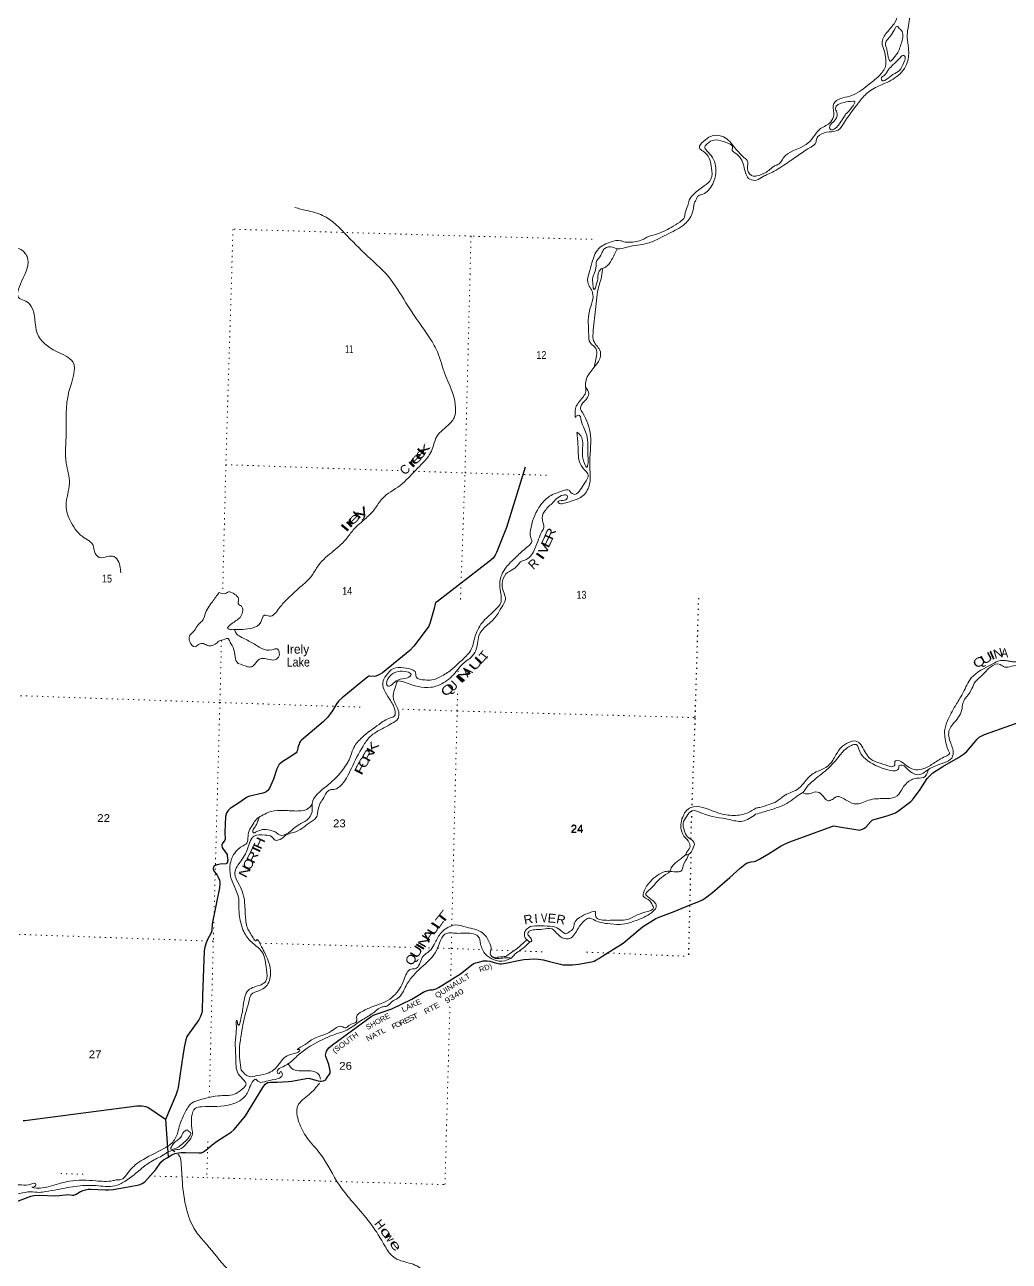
# Model space of a CAD drawing. Header units: feet. Extents: x -745759 to -493183, y 5472 to 195788.
# Drawn here: x -668343 to -646302, y 19666 to 47351 of the extents above; entities that cross this region are included whole.
import ezdxf
from ezdxf.enums import TextEntityAlignment as Align

# ---------------------------------------------------------------- set-up
doc = ezdxf.new("R2010")
doc.units = ezdxf.units.FT
doc.header["$LTSCALE"] = 80
doc.linetypes.add('DOTTED', pattern=[1.5, 0.3, -1.2])
for name, color, linetype, lineweight in [('29', 7, 'Continuous', 25), ('39', 7, 'Continuous', 13), ('6', 7, 'DOTTED', 25), ('7', 7, 'DOTTED', 13)]:
    doc.layers.add(name, color=color, linetype=linetype, lineweight=lineweight)
doc.layers.add('30', color=7, linetype='Continuous')
doc.layers.add('41', color=7, linetype='Continuous')

msp = doc.modelspace()

# ---------------------------------------------------------------- linework, layer by layer
at = {"layer": '29'}
msp.add_line((-665187.83, 22839.53), (-665128.2, 21999.89), dxfattribs=at)
for points in [[(-657138.49, 37444.49), (-657554.34, 36092.25), (-657779.24, 35537.82), (-657809.7, 35474.65), (-657858.28, 35411.27), (-657942.44, 35332.32), (-659103.34, 34441.08), (-659136.81, 34414.67), (-659152.62, 34383.03), (-659180.4, 34281.06), (-659266.14, 33965), (-659296.87, 33888.68), (-659466.2, 33652.34), (-659628.85, 33433.89), (-659720.54, 33337.29), (-660333.58, 32842.55), (-660387.67, 32811.01), (-660434.11, 32785.3), (-660480.55, 32765.53), (-660516.73, 32759.82), (-660623.81, 32765.53), (-660642.59, 32763.55), (-660663.51, 32752.17), (-660746.8, 32683.05)], [(-660746.8, 32683.05), (-660822.02, 32620.62), (-661237.6, 32284.32), (-661307.54, 32213.84), (-661360.25, 32143.69), (-661441.91, 32006.21), (-661497.15, 31929.34), (-661568.38, 31842.09), (-661665.42, 31739.98), (-662143.33, 31333.39), (-662166.15, 31308.19), (-662187.89, 31274.58), (-662199.75, 31242.94), (-662217.84, 31191.33), (-662243.02, 31087.88), (-662251.12, 31070.91), (-662266.93, 31051.14), (-662344.17, 30994.7), (-662586.08, 30839.56), (-662631.53, 30803.96), (-662651.29, 30782.21), (-662663.14, 30766.39), (-662678.95, 30738.71), (-662700.62, 30688.7), (-662775.71, 30460.49), (-662865.69, 30258.21), (-662878.81, 30235.12), (-662903.23, 30208.78), (-662938.8, 30179.11), (-662966.47, 30161.32), (-663011.99, 30144.9), (-663333.48, 30068.3), (-663374.53, 30050.58), (-663536.06, 29940.07), (-663720.34, 29819.23), (-663745.02, 29800), (-663785.55, 29757.93), (-663815.19, 29716.4), (-663834.95, 29674.88), (-663846.62, 29624.69), (-663861.41, 29264.44), (-663858.66, 29117.26), (-663866.56, 29092.26), (-663923.87, 29010.48), (-663931.85, 28990), (-663933.75, 28970.93), (-663923.87, 28933.36), (-663902.7, 28890.95), (-663825.34, 28792.46), (-663813.21, 28771.22), (-663807.28, 28739.58), (-663799.57, 28647.42), (-663800.37, 28622.91), (-663806.29, 28603.13), (-663818.15, 28579.41), (-663836.12, 28566.35), (-663970.98, 28554.33), (-664033.54, 28543.81), (-664078.99, 28529.97), (-664102.61, 28516.17), (-664112.59, 28500.31), (-664122.47, 28466.7), (-664124.44, 28442.97), (-664116.54, 28417.26), (-664038.4, 28313.87), (-664009.83, 28265), (-663985.59, 28200.09), (-663978.21, 28154.27), (-663976.24, 28114.72), (-663982.84, 28023.67), (-664149.38, 27221.08), (-664157.05, 27062.76), (-664171.41, 27021.35), (-664256.67, 26855.57), (-664281.54, 26791.86), (-664308.22, 26700.9), (-664322.14, 26613.05), (-664362.23, 25608.32), (-664373.44, 25277.18), (-664381.69, 25226.16), (-664405.05, 25146.68), (-664444.53, 25071.73), (-664712.7, 24696.98), (-664739.01, 24624.64), (-664769.07, 24490.26), (-664798.41, 24314.79), (-664905.41, 23556.52), (-664922.79, 23497.54), (-664958.36, 23382.85), (-665187.83, 22839.53)], [(-652012.55, 28617.51), (-651980.96, 28625.45), (-651950.6, 28638.95), (-651896.62, 28669.33), (-651873.5, 28684.92), (-651688.97, 28790.03), (-651407.55, 28966.69), (-651366.39, 28989.47), (-651330.96, 29005.78), (-651211.53, 29053.3), (-650277.25, 29400.75), (-650249.13, 29408.62), (-650227.74, 29411.63), (-650194.03, 29410.87), (-650059.36, 29388.24), (-649692.98, 29322.39), (-649664.36, 29319.73), (-649639.62, 29321.98), (-649609.26, 29329.86), (-649587.89, 29338.86), (-649545.16, 29359.11), (-649511.87, 29383.26), (-649404.02, 29511.59), (-649384.4, 29530.45), (-649371.41, 29541.97), (-649354.54, 29548.72), (-649225.67, 29583.96), (-649032.55, 29642.43), (-648910.33, 29682.63), (-648851.86, 29708.51), (-648806.04, 29738.17), (-648508.3, 29961.12), (-648468.94, 29996.01), (-648442.61, 30025.15), (-648299.29, 30228.29), (-648136.58, 30471.14), (-648083.21, 30536.13), (-648051.72, 30565.38), (-648009.62, 30602.23), (-647785.61, 30746.42), (-647437.05, 30945.17), (-647324.13, 31016.61), (-647259.81, 31074.69), (-647096.62, 31269.15), (-647020.5, 31354.19), (-646973.27, 31401.45), (-646930.62, 31425.23), (-646854.06, 31459.96), (-645673.99, 31879.87)], [(-664144.7, 22269.7), (-664048.63, 22348.76), (-663862.61, 22466.11), (-663724.76, 22553.56), (-663652.54, 22617.09), (-663401.52, 22924.09), (-663013.76, 23557.65), (-662958.93, 23628.18), (-662934.19, 23648.43), (-662899.7, 23665.13), (-662837.48, 23673.19), (-662691.85, 23675.04), (-662437.5, 23689.61), (-662359.54, 23696.83), (-662042.42, 23757.59), (-661985.93, 23762.8), (-661941.21, 23753.09), (-661774.09, 23704.05), (-661731.48, 23696.26), (-661697.74, 23697.39), (-661655.01, 23705.26), (-661622.48, 23719.67), (-661604.4, 23733.39), (-661593.16, 23748.02), (-661516.69, 23856.05), (-661505.44, 23880.8), (-661502.35, 23895.52), (-661505.44, 23940.44), (-661533.46, 24067.82), (-661600.56, 24249.26), (-661607.78, 24279.15), (-661605.53, 24310.65), (-661584.86, 24369.76), (-661533.56, 24441.18), (-661453.61, 24513.01), (-660590.34, 25144.45), (-660533.82, 25178.22), (-660477.59, 25200.72), (-660386.23, 25231.08), (-660123.61, 25320), (-659675.87, 25534.43), (-659390.7, 25703.32), (-659328.29, 25729.59), (-659276.75, 25740.24), (-659213.58, 25745.35), (-659133.74, 25762.22), (-659078.63, 25792.61), (-659007.79, 25840.99), (-658590.87, 26100.77), (-658334.93, 26302.8), (-658332.92, 26302.74), (-658300.44, 26325.97), (-658253.21, 26346.23), (-658179.93, 26364.69), (-658080.02, 26388.99), (-658039.54, 26393.49), (-657991.72, 26391.32), (-657929.33, 26382.24), (-657783.14, 26337.22), (-657709.65, 26322.4), (-657672.93, 26321.47), (-657616.7, 26332.72), (-657253.69, 26407.56), (-657166.87, 26424.99), (-657043.17, 26431.75), (-656944.21, 26434), (-656841.89, 26431.53), (-656735.04, 26415.99), (-656597.65, 26377.85), (-656349.63, 26316), (-656296.46, 26305.71), (-656231.23, 26303.46), (-656082.79, 26303.46), (-655948.67, 26314.09), (-655650.84, 26367.68), (-655595.85, 26385.6), (-655559.87, 26403.61), (-655492.39, 26444.12), (-655400.18, 26504.88), (-655222.5, 26612.9), (-654948.99, 26790.24), (-654513.01, 27150.18), (-654335.21, 27268.93), (-654211.51, 27338.7), (-654102.86, 27387.92), (-653801.38, 27495.84), (-653444.22, 27646.44), (-653250.66, 27717.27), (-653166.79, 27756.16), (-653099.31, 27803.43), (-652946.22, 27923.89), (-652557.33, 28259.03), (-652323.42, 28465.74), (-652217.65, 28555.1), (-652186.17, 28575.35), (-652164.65, 28585.99), (-652083.33, 28609.77), (-652012.55, 28617.51)], [(-665187.83, 22839.53), (-665590.7, 23109.97), (-665628.97, 23125.17), (-665717.17, 23137.65), (-665833.44, 23135.26), (-668342.43, 22813.13), (-668376.98, 22813.37)], [(-668580.14, 20984.22), (-668209.24, 21122.32), (-668174.63, 21134.62), (-668134.15, 21141.37), (-668021.22, 21142.91), (-667652.78, 21131.89), (-667576.37, 21136.87), (-667440.47, 21155.78), (-667373.94, 21157.13), (-667271.59, 21142.66), (-667241.25, 21145.87), (-667189.52, 21168.38), (-667093.78, 21226.06), (-667035.45, 21252.77), (-666985.97, 21268.52), (-666925.24, 21279.77), (-666872.39, 21283.95), (-666534.39, 21265.78), (-666457.43, 21266.27), (-666362.97, 21275.27), (-666107.71, 21315.52), (-665779.32, 21379.92), (-665714.1, 21404.55), (-665655.62, 21445.19), (-665589.86, 21515.75), (-665410.37, 21722.08), (-665292.74, 21881.87), (-665237.29, 21935.79), (-665154.64, 21984.59), (-665048.36, 22046.07), (-664980.89, 22075.32), (-664903.5, 22094.02), (-664839.19, 22104.58), (-664742.07, 22101.28), (-664442.14, 22090.3), (-664386, 22094.46), (-664338.77, 22116.96), (-664252.01, 22181.39), (-664144.7, 22269.7)]]:
    msp.add_lwpolyline(points, dxfattribs=at)
at = {"layer": '39'}
msp.add_line((-665033.45, 22150.86), (-664984.78, 22113.29), dxfattribs=at)
for points in [[(-651564.19, 44069.05), (-651225.67, 44286.74), (-650743.94, 44613.03), (-650631.97, 44714.52), (-650613.08, 44804.71), (-650548.24, 44881.41), (-650336.43, 44951.65), (-650131.59, 44991.83), (-650005.99, 45143.34), (-649679.55, 45599.39), (-649472.93, 45829.12), (-649177.48, 45997.67), (-648820.85, 46188.58), (-648585.34, 46506.18), (-648557.46, 46824.03), (-648586.31, 47066.95), (-648535.39, 47478.9), (-648584.45, 48049.18), (-648697.01, 48389.44), (-648814.73, 48955.75), (-648810.2, 49367.09), (-648787.75, 49507.6), (-648840.07, 49642.31), (-648914.12, 49791.79), (-648883.18, 49946.17), (-648764.8, 50257.24), (-648795.41, 50508.28), (-648947.78, 50799.31), (-649127.74, 51044.78), (-649131.76, 51242.57), (-649007.81, 51603.9), (-648717.03, 51816.97), (-648520.83, 52101.48), (-648497.71, 52264.16), (-648393.18, 52386.05), (-648264.89, 52559.66), (-648264.51, 52769.42), (-648323.53, 52948.71), (-648169.96, 53157.86), (-648047.3, 53476.87), (-648086.01, 53792.7), (-648196.06, 53951.34), (-648252.6, 54080.13), (-648169.79, 54216.79), (-647881.05, 54363.36), (-647702.18, 54476.95), (-647513.29, 54654.78), (-647228.07, 54686.48), (-647042.27, 54894.66), (-647033.62, 55154.38)], [(-651202.09, 55272.85), (-651100.33, 55094.2), (-650872.44, 54702.05), (-650626, 54125.78), (-650360.13, 53591.29), (-650053.85, 53257.27), (-649509.13, 52875.69), (-649101.87, 52482.14), (-649025.98, 52195.44), (-649120.84, 51796.93), (-649226.3, 51447.14), (-649299.1, 51110.49), (-649198.38, 50976.33), (-649066.2, 50750.45), (-649019.2, 50573.55), (-649047.86, 50296.07), (-649037.71, 49969), (-648952.8, 49647.74), (-648872.1, 49518.22), (-648886.18, 49387.54), (-648914.71, 49114.09), (-648834.89, 48561.02), (-648752.56, 48352.79), (-648718.82, 48137.97), (-648755.29, 47868.79), (-648860.24, 47404.02), (-649040.55, 47177.52), (-649150.48, 46944.86), (-649101.23, 46775.95), (-649067.12, 46573.22), (-649073.7, 46424.16), (-649217.44, 46206.64), (-649469.89, 45994.43), (-649872.43, 45752.47), (-650226.23, 45587.71), (-650241.94, 45535.74), (-650233.62, 45412.45), (-650237.32, 45291.54), (-650326.41, 45146.99), (-650550.46, 45006.54), (-650688.75, 44835.24), (-650847.07, 44668.59), (-651366.57, 44359.58), (-651425.99, 44262.55), (-651483.8, 44217.91), (-651560.8, 44194.3)], [(-648752.46, 46842.04), (-648685.9, 47106.27), (-648714.67, 47220.09), (-648781.12, 47288.67), (-648814.37, 47321.95), (-648849.9, 47280.67), (-648947.67, 47116.21), (-649070.35, 46928.31), (-649044.03, 46800.44), (-648988.75, 46564.79), (-648969.41, 46537.99), (-648903.3, 46590.44), (-648772.75, 46772.06), (-648752.46, 46842.04)], [(-648901.27, 46459.28), (-648747.47, 46609.93), (-648663.17, 46663.85), (-648635.89, 46632.77), (-648659.86, 46508.44), (-648760.26, 46323.9), (-648910.13, 46235.65), (-649159.67, 46118.16), (-649166.87, 46146.61), (-649104.41, 46211.28), (-649003.53, 46345.39), (-648901.27, 46459.28)], [(-649965.33, 45351.88), (-649774.95, 45578.07), (-649759.13, 45634.07), (-649797.33, 45637.24), (-650001.74, 45611.16), (-650193.13, 45483.84), (-650161.6, 45394.13), (-650190.83, 45229.62), (-650323.33, 45050.08), (-650306.5, 45007.22), (-650188.76, 45033.91), (-650111.46, 45122.33), (-650020.66, 45256.74), (-649965.33, 45351.88)], [(-651560.8, 44194.3), (-651766.16, 44036.92), (-651953.85, 43965.93), (-652034.68, 43960.3), (-652157.82, 44087.09), (-652158.57, 44194.03), (-652153.95, 44278.62), (-652241.57, 44380.12), (-652473.8, 44631.25), (-652741.02, 44859.22), (-652987.3, 44850.53), (-653144, 44738.26), (-653239.05, 44597.89), (-653156.86, 44516.73), (-653095.77, 44470.5), (-652964.79, 44139.73), (-652980.41, 43894.08), (-653130.29, 43741.25), (-653363.76, 43558.68), (-653464.73, 43422.53), (-653500.75, 43300.56), (-653563.1, 43108.78), (-653573.15, 43044.52), (-653679.42, 42932.75), (-653872.76, 42809.48), (-654222.26, 42656.64), (-654415.82, 42591.88), (-654508.14, 42540.2), (-654810.42, 42480.75), (-654933.12, 42490.51), (-655000.93, 42514.75), (-655215.53, 42486.95), (-655494.41, 42336), (-655647.35, 42017.85), (-655708.69, 41793.75), (-655737.29, 41584.81), (-655631.42, 41355.66), (-655702.73, 40938.2), (-655717.14, 40404.03), (-655688.1, 40233.7), (-655582.29, 40133.66), (-655536.57, 39980.98), (-655565.58, 39824.5), (-655598.25, 39680.23)], [(-655598.25, 39680.23), (-655460.36, 39902.01), (-655456.45, 40028.99), (-655523.37, 40148.02), (-655606.21, 40273.59), (-655619.08, 40445.45), (-655566.52, 40974.43), (-655490.03, 41494.62), (-655411.9, 41871.53), (-655415.31, 41891.81), (-655435.76, 41882.34), (-655515.23, 41658.79), (-655558.96, 41482.59), (-655576.56, 41434.7), (-655586.94, 41424.93), (-655621.56, 41545), (-655632.07, 41662.33), (-655587.69, 41794.13), (-655552.89, 41942.36), (-655543.56, 42049), (-655486.75, 42125.96), (-655414.23, 42254.9), (-655359.12, 42342), (-655180.85, 42368.89), (-655077.02, 42335.49), (-654856.13, 42371.18), (-654397.75, 42458.19), (-654138.36, 42565.34), (-653923.18, 42677.86), (-653561.74, 42890.86), (-653465.66, 42998.91), (-653373.61, 43238.21), (-653354.27, 43342.53), (-653319.56, 43422.18), (-653260.06, 43521.25), (-653160.1, 43558.57), (-653034.37, 43647.57), (-652939.25, 43789.95), (-652871.25, 44034.01), (-652974.31, 44420.43), (-653097.13, 44557.29), (-653116.35, 44588.13), (-653067.04, 44683.48), (-652909.13, 44769.48), (-652708.42, 44739.21), (-652586.96, 44689.14), (-652494.75, 44605.65), (-652508.08, 44565.71), (-652400.75, 44449.49), (-652289.95, 44315.01), (-652236.61, 44147.97), (-652109.44, 43889.94), (-651962.81, 43871.38), (-651813.21, 43949.57), (-651706.65, 44004.86), (-651564.19, 44069.05)], [(-663660.87, 33809.33), (-663254.62, 33843.42), (-663059.09, 33972.67), (-662975.62, 34129.52), (-662865.38, 34108.03), (-662654.44, 34279.19), (-662481.1, 34473.67), (-662173.77, 34762.95), (-661926.48, 35001.59), (-661795.07, 35209.45), (-661478.7, 35530.73), (-661148.72, 35835.47), (-660987.15, 36040.39), (-660698.7, 36306.03), (-660508.99, 36508.09), (-660340.58, 36739.03), (-659936.18, 37037.48), (-659590.92, 37380.08), (-659277.77, 37727.69), (-659204.31, 37886.86), (-659137.49, 38092.63), (-658866.43, 38383.01), (-658719.28, 38578.28), (-658695.82, 38751.07), (-658952.69, 39577.89), (-659130.66, 40085.6), (-659334.1, 40420.58), (-659810.44, 41126.95), (-660207.53, 41721.98), (-660604.89, 42111.24), (-661119.6, 42619.04), (-661674.01, 43081.64), (-662039.57, 43193.56), (-662293.74, 43255.72)], [(-681513.38, 37974.27), (-680756.97, 38310.49), (-679937.79, 38654.91), (-679383.54, 39039.61), (-678915.27, 39382.53), (-678530.92, 39619.05), (-678270.52, 39825.02), (-677675.71, 40545.4), (-677425.87, 40866.68), (-676864.75, 41343.97), (-676363.74, 41702.04), (-675597.6, 42092.44), (-675119.1, 42243.4), (-674622.8, 42317.16), (-674309.31, 42479.16), (-673882.53, 42587.3), (-673206.08, 42683.86), (-672964.15, 42813.72), (-672653.66, 42812.41), (-672133.31, 42750.28), (-671915.53, 42816.32), (-671657.45, 42881.14), (-671238.42, 42868.47), (-670890.49, 42904.35), (-670702.18, 42995.49), (-670470.91, 43040.95), (-670299.27, 42983.31), (-670053.74, 42836.69), (-669816.11, 42892.05), (-669562.78, 42868.25), (-669342.94, 42738.54), (-669063.75, 42637.3), (-668794.83, 42661.45), (-668697.29, 42620.17), (-668641.22, 42410.68), (-668462.08, 42334.66), (-668292.02, 42160.06), (-668414.07, 41600.9), (-668460.09, 41218.99), (-668320.62, 41164.34), (-668195.22, 41045.55), (-668062.54, 40442.38), (-667631.42, 40035.96), (-667265.61, 39800.97), (-667352.6, 39135.85), (-667413.71, 38197.59), (-667413.96, 37533.88), (-667341.09, 37083.82), (-667416.77, 36589.83), (-667303.58, 36205.13), (-667013.58, 35865.51), (-666867.35, 35768.29), (-666811.28, 35689.93), (-666781.19, 35553.86), (-666674.29, 35423.53), (-666494.19, 35444.31), (-666345.05, 35441.82), (-666237.97, 35317.54), (-666200.62, 35155.02), (-666190.95, 35076.05)], [(-655083.03, 42335.03), (-655203.69, 42085.13), (-655333.55, 41927.66), (-655418.23, 41894.24)], [(-655598.25, 39680.23), (-655692.8, 39556), (-655752.06, 39464.99), (-655786.93, 39314.74), (-655787.08, 39244.14)], [(-655787.08, 39234.37), (-655713.1, 39092.61), (-655811.16, 38920.07), (-655902.62, 38765.48), (-655857.31, 38665.25), (-655677.39, 38155.47), (-655693.75, 37492.24), (-655696.51, 37074.73), (-655841.8, 36808.79), (-656089.47, 36689.19), (-656313.24, 36625.34), (-656373.61, 36629.19), (-656404.73, 36666.44), (-656290.8, 36699.31), (-656198.41, 36753), (-656196.67, 36809.44), (-656285.06, 36820.18), (-656538.8, 36634.18), (-656709.82, 36449.72), (-656753.99, 36259.4), (-656720.73, 36094.99), (-656765.89, 36003.55), (-656837.63, 35834.24), (-656920.76, 35622.91), (-657113.78, 35378.59), (-657244.57, 35322.03), (-657286.41, 35272.86), (-657406.79, 35161.51), (-657569.41, 35053.45), (-657654.85, 34832.1), (-657612.95, 34621.03), (-657580.84, 34484.89), (-657671.03, 34306.06), (-657771.23, 34129.54), (-658176.49, 33671.74), (-658206, 33499.14), (-658266.71, 33295.2), (-658334.03, 33204.44), (-658553.21, 33027.48), (-658680.99, 32871.97), (-658973.22, 32614.51), (-659250.49, 32515.97), (-659841.81, 32630.68), (-659996.56, 32647.47), (-660035.79, 32551.82), (-660087.46, 32379.88), (-660078.19, 32222.25), (-659971.17, 31964.82), (-659985.76, 31818), (-660128.36, 31705.3), (-660302.7, 31609.7), (-660617.49, 31405.37), (-660766.97, 31200.09), (-661030.19, 30705.72), (-661290.81, 30296), (-661393.46, 30236.56), (-661523.14, 30216.27), (-661630.15, 30080.31), (-661765.25, 29818.1), (-661837.34, 29572.14), (-661919.78, 29514.11), (-662273.72, 29282.73), (-662497.99, 29202.76), (-662625.86, 29109.79), (-662739.18, 29097.08), (-662809.59, 29167.8), (-662965.67, 29206.81), (-663210.43, 29181.93), (-663266.55, 29127.14), (-663332.07, 28963.7), (-663499.62, 28629.84), (-663638.87, 28363.72), (-663620.06, 28254.22), (-663519.3, 28055.48), (-663443.14, 27843.37), (-663405.3, 27434.72), (-663356.23, 27128.61), (-663230.03, 26904.9), (-663163.46, 26840.35), (-663138.41, 26867.84), (-663105.28, 26830.52), (-662989.09, 26609.13), (-662837.31, 26102.21), (-662942.75, 25820.95), (-663101.03, 25722.85), (-663268.82, 25643.19), (-663308.31, 25539.48), (-663380.77, 25281.43), (-663493.39, 24766.37), (-663529.87, 24170.33), (-663494.5, 23943.31)], [(-655787.08, 39244.14), (-655787.14, 39110.99), (-655857.09, 39000.13), (-656004.93, 38782.69), (-656020.05, 38684.3), (-656009.73, 38560.92), (-655994.89, 38584.68), (-655943.66, 38611.38), (-655882.91, 38488.5), (-655761.88, 38162.06), (-655735.59, 37705.33), (-655740.4, 37483.57), (-655755.8, 37441.67), (-655809.73, 37523.99), (-655859.57, 37739.34), (-655851.85, 37924.71), (-655895.4, 38147.94), (-655979.73, 38225.13)], [(-637478.88, 38690.69), (-637568.42, 38663.15), (-637680.95, 38543.52), (-637779.89, 38340.78), (-637849.02, 38058.47), (-638001.07, 37833.13), (-638146.23, 37569.27), (-638358.32, 37029.07), (-638416.97, 36694.01), (-638375.17, 36478.94), (-638426.94, 36434.11), (-638561.97, 36369.62), (-638714.26, 36333.89), (-638793.9, 36366.56), (-638933.5, 36481.73), (-639058.6, 36544.01), (-639379.44, 36600.12), (-639654.75, 36628.62), (-639977.82, 36743.29), (-640081.59, 36712.15), (-640226.61, 36716.54), (-640452.45, 36648.75), (-640652.24, 36576.14), (-640804.74, 36467.8), (-641000.25, 36403.13), (-641129.01, 36279.95), (-641496.86, 36117.63), (-641713.74, 36013.26), (-641958.6, 36048.91), (-642159.82, 36061.06), (-642335.93, 35971.59), (-642637.85, 35658.01), (-642713.3, 35432.37), (-642710.49, 35260.84), (-642742.58, 35134.74), (-642854.36, 35039.29), (-642996.13, 34886.26), (-643143.76, 34739.45), (-643318.5, 34563.21), (-643428.85, 34383), (-643530.75, 34281.2), (-643651.43, 34224.35), (-644055.13, 34141.77), (-644157.16, 34035.94), (-644164.6, 33858.67), (-644206.63, 33736.9), (-644307.79, 33659.29), (-644585.31, 33484.14), (-644865.77, 33278.83), (-645148.18, 33075.6), (-645196.39, 33081.09), (-645269.06, 33143.8), (-645278.39, 33168.29), (-645238.95, 33205.42), (-645052.32, 33375.25), (-644902.88, 33449.39), (-644802.42, 33438.28), (-644690.78, 33463.13), (-644519.85, 33580.99), (-644381.06, 33768.41), (-644370.32, 33921.38), (-644315.34, 34070.99), (-644263.37, 34188.42), (-644197.72, 34291.32), (-644184.96, 34313.12), (-644209.68, 34295.71), (-644328.06, 34182.31), (-644408.55, 34055.66), (-644455.94, 33956.24), (-644479.85, 33833.93), (-644497.03, 33733.6), (-644576.28, 33647.25), (-644700.52, 33540.07), (-644801.47, 33535.06), (-644926.53, 33532.8), (-645085.44, 33412.56), (-645325.56, 33208.04), (-645458.61, 33208.04), (-645844.07, 33128.94), (-646228.28, 33090.15), (-646307.15, 33101.07), (-646382.81, 33112.99), (-646501.71, 33114.57), (-646683.55, 33035.36), (-647152.7, 32724.83), (-647252.36, 32564.47), (-647331.88, 32403.5), (-647482.97, 32143.84), (-647670.82, 31802.6), (-647744.32, 31574.89), (-647710.56, 31228.96)], [(-655979.79, 38223.11), (-655955.34, 37903.63), (-655906.49, 37524.9), (-655788.56, 37359.95), (-655730.85, 37269.44), (-655804.86, 37092.13), (-655908.53, 36933.87), (-656028.47, 36836.63), (-656108.06, 36871.31), (-656156.75, 36927.25), (-656302.36, 36913.5), (-656592.39, 36793.16), (-656829.98, 36542.11), (-657019.04, 36033.4), (-657015.94, 35871.91), (-656991.73, 35806.62), (-657132.47, 35623.26), (-657358.56, 35418.27), (-657564.82, 35202.6), (-657708.81, 34847.86), (-657690.53, 34655.65), (-657674.9, 34507.91), (-657686, 34409.39), (-657757.78, 34304.64), (-658130.34, 33926.55), (-658282.15, 33580.12), (-658338.65, 33382.1), (-658464.97, 33208.39), (-658583.27, 33099), (-658765.94, 32929.01), (-659002.7, 32770.74), (-659229.29, 32680.76), (-659386.55, 32681.48), (-659581.99, 32751.94), (-659604.65, 32867.62), (-659649.93, 32903.28), (-659860.09, 32954.02), (-660090.56, 32934.76), (-660250.51, 32782.24), (-660328.24, 32615.13), (-660271.93, 32413.71), (-660152.91, 32218.46), (-660051.44, 31977.34), (-660062.47, 31880.84), (-660158.77, 31831.3), (-660411.27, 31685.61), (-660789.23, 31394.43), (-660971.5, 31171.97), (-661041.54, 30992.53), (-661568.45, 30316.49), (-661909.59, 29911.23), (-661911.26, 29725.68), (-662027.82, 29541.59), (-662206.37, 29440.06), (-662654.81, 29217.59), (-662713.89, 29263.76), (-662807.39, 29304.91), (-663158.98, 29281.25), (-663222.17, 29258.95), (-663234.79, 29307.75), (-663185.79, 29393.01), (-663123.28, 29524.27), (-663106.82, 29600.43), (-663129.41, 29586.99), (-663213.34, 29480.59), (-663302.41, 29338.03), (-663343.51, 29181.92), (-663372.46, 29027.46), (-663479.57, 28954.04), (-663589, 28870.6), (-663741.46, 28568.56), (-663734.02, 28285.91), (-663655.85, 28073.73), (-663552.27, 27770.01), (-663549.42, 27600.47), (-663531.94, 27382.06), (-663439.36, 27048.41), (-663261.21, 26809.01), (-663031.83, 26596.3), (-662931.34, 26191.81), (-662943.12, 25939.99), (-663052.49, 25858.57), (-663336.61, 25734.01), (-663415.86, 25583.08), (-663458.41, 25314.04), (-663524.54, 24999.31), (-663548.19, 24951.61), (-663568.09, 24960.28), (-663582.47, 25017.2), (-663597.22, 25062.03), (-663612.13, 25036.25)], [(-663992.39, 34638.38), (-664141.87, 34433.09), (-664310.13, 34141.63), (-664368.92, 34000.17), (-664462.18, 33918.26), (-664540.81, 33787.49), (-664653.31, 33669.85), (-664649.28, 33538.6), (-664529.86, 33422.01), (-664462.02, 33464.34), (-664362.13, 33499.65), (-664266.55, 33460.45), (-664078.45, 33478.97), (-663999.73, 33547.2), (-663861.19, 33593.45), (-663792.2, 33607.5), (-663753.77, 33545.82), (-663700.21, 33451.4), (-663637.91, 33247.78), (-663596.6, 33083.12), (-663409.71, 32996.77), (-663307.71, 32969.48), (-663232.36, 32993.43), (-663107.15, 33130.86), (-663015.38, 33164.4), (-662913.07, 33147.19), (-662729.87, 33137.61), (-662659.64, 33191.98), (-662649.88, 33312.72), (-662686.3, 33374.35), (-662807.85, 33355.83), (-663034.75, 33386.9), (-663266.55, 33521), (-663387.64, 33583.17), (-663518.62, 33651.68), (-663612.96, 33731.19), (-663654.99, 33807.11), (-663735.45, 33813.58), (-663797.47, 33829.57), (-663717.63, 33934.08), (-663523.55, 34081.53), (-663467.33, 34204.91), (-663480.04, 34316.25), (-663511.4, 34345.44), (-663553.09, 34366.88), (-663557.18, 34496.11), (-663642.79, 34597.55), (-663782.26, 34652.2), (-663845.82, 34617.81), (-663992.39, 34638.38)], [(-651980.44, 29673.14), (-651668.29, 29767.47), (-651282.69, 29917.15), (-650959.38, 30139.32), (-650918.24, 30166.31), (-650857.24, 30249.18), (-650665.71, 30447.1), (-650494.16, 30585.11), (-650293.3, 30758.54), (-649948.75, 31147.48), (-649835.76, 31216.67), (-649730.41, 31233.65), (-649650.38, 31081.97), (-649520.5, 30912.64), (-649024.01, 30667.66), (-648802.15, 30671.03), (-648772.29, 30724.58), (-648771.36, 30754.81), (-648738.58, 30771.97), (-648538.8, 30646.91), (-648285.17, 30568.64), (-648177.02, 30633.96), (-647906.33, 30776.14), (-647569.23, 30972.55), (-647568.2, 31137.91), (-647612.65, 31266.33), (-647641.54, 31573.79), (-647563.44, 31688.42), (-647366.01, 32013.23), (-647339.35, 32159.66), (-647285.66, 32266.96), (-647155.11, 32448.57), (-647085.73, 32607.83), (-646942, 32758.79), (-646506.44, 33025.97), (-646403.37, 32968.38), (-646253.59, 32988.05), (-645808.94, 33025.01), (-645374.97, 33108.69), (-645285.44, 33069.67), (-645243.54, 32989.74), (-645247.72, 32919.27), (-645267.2, 32875.48)], [(-660246.49, 32596.61), (-660172.57, 32767.4), (-659983.76, 32866.97), (-659786.33, 32861), (-659693.13, 32809.77), (-659770.21, 32729.39), (-659991.96, 32679.32), (-660219.3, 32551.31), (-660246.49, 32596.61)], [(-647710.56, 31228.96), (-647662.21, 31096.38), (-647641.97, 31033.24), (-647732.68, 30967.41), (-647987.18, 30819.81), (-648217.62, 30697.15), (-648395, 30668.78), (-648619.51, 30776.43), (-648820.09, 30875.29), (-648862.94, 30858.43), (-648863.33, 30779.78), (-648906.86, 30740.76), (-649019.22, 30758.28), (-649442.85, 30946.59), (-649535.58, 31078.49), (-649627.5, 31236.58), (-649726.11, 31308.15), (-649898.3, 31281.09), (-650073.26, 31163.35), (-650214.99, 30945.77), (-650407.32, 30721.65), (-650587.34, 30636.34), (-650724.69, 30561.84), (-650885.02, 30395.24), (-651053.41, 30228.9), (-651356.24, 30082.76), (-651513.26, 29958.42), (-651680.58, 29892.89), (-651888.24, 29826.57), (-651975.69, 29812.15)], [(-650936.3, 30154.14), (-650788.25, 30132.12), (-650629.67, 30175.72), (-650496.57, 30111.18), (-650359.54, 29977.94), (-650261.87, 30007.26), (-650177.51, 30063.2), (-649938.16, 29979.3), (-649716.63, 29906.03), (-649411.37, 29999.65), (-649039.67, 30024.7), (-648814.07, 30084.43), (-648687.67, 30262.14), (-648595.53, 30374.32), (-648370.47, 30482.47), (-648185.89, 30519.24), (-648156.72, 30564), (-648118.81, 30664.69)], [(-663107.18, 29601.02), (-662824.35, 29737.15), (-662541.38, 29758.85), (-662225.16, 29747.27), (-661979.1, 29814.48), (-661919.24, 29892.67)], [(-651975.69, 29812.15), (-652156.36, 29707.14), (-652468.71, 29648), (-652809.88, 29700.68), (-653374.27, 29838.78), (-653486.43, 29797.79), (-653613.13, 29611.99), (-653654.91, 29433.7), (-653583.9, 29185.44), (-653465.54, 29034.59), (-653452.7, 28927.28), (-653524.67, 28816.48), (-653536.17, 28770.43), (-653473.28, 28782.65), (-653393.51, 28885.14), (-653352.78, 29029.16), (-653424.84, 29112.04), (-653503.88, 29164.86), (-653577.8, 29318.4), (-653603.37, 29470.48), (-653521.85, 29629.4), (-653405.2, 29750.95), (-653183.01, 29697.84), (-652572.41, 29554.3), (-652277.08, 29519.14), (-652122.05, 29577), (-651980.44, 29673.14)], [(-653535.92, 28777.64), (-653657.94, 28679.29), (-653813.18, 28548.82), (-653867.85, 28475.83), (-653890.33, 28405.88)], [(-653886.86, 28395.42), (-653717.41, 28384.54), (-653652.33, 28402.74), (-653602.34, 28520.26), (-653497.05, 28730.92), (-653489.12, 28771.69)], [(-653890.17, 28405.9), (-654003.6, 28389.15), (-654334.95, 28171.21), (-654483.28, 27937.64), (-654494.31, 27841.14), (-654383.79, 27763.16), (-654287.09, 27629.1), (-654270.2, 27588.24), (-654459.07, 27478.96), (-654681.45, 27394.9), (-654806.32, 27334.12), (-655162.24, 27300.5), (-655317.55, 27299.14), (-655564.26, 27407.47), (-655567.63, 27494.32), (-655681.07, 27477.58), (-655875.36, 27388.63), (-656039.53, 27230.19), (-656065.29, 27113.96), (-656152.32, 27037.91), (-656230.17, 26997.9), (-656323.06, 27059.21), (-656463.61, 27144.16), (-656716.76, 27174), (-657097.79, 27110.88), (-657150.82, 27025.74), (-657115.12, 26875.37), (-657071.73, 26843.8), (-657022.11, 26818.09), (-657001.71, 26825.54), (-657019.44, 26904.76), (-657081.3, 26991.36), (-657047.09, 27054.88), (-656929.07, 27089.64), (-656745.18, 27102.24), (-656537.38, 27106.04), (-656443.16, 27022.5), (-656253.66, 26889.67), (-656140.6, 26894.33), (-655954.24, 27118.67), (-655807.64, 27295.81), (-655723.37, 27347.73), (-655573.77, 27294.79), (-655297.62, 27225.92), (-655015.89, 27207.31), (-654607.31, 27313.99), (-654274.88, 27501.64), (-654204.62, 27622.57), (-654244.45, 27704.47), (-654407.75, 27836.51), (-654436.91, 27871.68), (-654344.43, 27993.97), (-654131.7, 28223.57), (-653946.17, 28355.14), (-653886.45, 28395.7)], [(-663494.5, 23943.31), (-663319.36, 23802.85), (-663143.35, 23821.74), (-662877.21, 23886.32), (-662739.33, 23976.97), (-662464.23, 24267.22), (-662329.85, 24309.56), (-662223.73, 24350.73), (-662184.03, 24395.93), (-662201.85, 24406.56), (-662238.17, 24405.64), (-662116.58, 24490.73), (-661836.84, 24669.89), (-661479.46, 24816.44), (-661247.18, 24922.18), (-661200.62, 24900.81), (-661154.62, 24892.82), (-661086.88, 24942.51), (-660909.72, 25049.37), (-660913.16, 25134.2), (-660788.32, 25259.54), (-660544.93, 25371.21), (-660271.51, 25475.92), (-660084.03, 25605.41), (-659855.31, 25961.63), (-659688.47, 26206.74), (-659637.92, 26211.26), (-659599.46, 26216.15), (-659442.51, 26467.61), (-659247.5, 26645.3), (-659156.04, 26799.89), (-659018.22, 27019.65), (-658696.23, 27195.52), (-658455.79, 27145.88), (-658094.69, 27019.98), (-657943.75, 26813.67), (-657907.08, 26628.98), (-657919.82, 26542.62), (-657877.17, 26486.86), (-657728.28, 26476.31), (-657572.82, 26490)], [(-657448.69, 26453.74), (-657595.72, 26393.62), (-657856.01, 26420.89), (-658026.78, 26539.8), (-658136.68, 26769.07), (-658195.75, 26946.37), (-658335.16, 27003.04), (-658669.7, 27009.12), (-658936.43, 26990.95), (-659055.63, 26786.77), (-659154.99, 26571.89), (-659521.57, 26191.61), (-659806.89, 25831.05), (-659988.76, 25556.13), (-660120.17, 25479.41), (-660236.15, 25380.03), (-660341.58, 25361.03), (-660506.22, 25253.03), (-660746.94, 25096.9), (-661010.12, 24917.66), (-661172.68, 24822.8), (-661368.44, 24754.58), (-661748.42, 24594.59), (-662248.8, 24256.67), (-662511.34, 24046.73), (-662683.63, 23886.52), (-662664.11, 23865.75), (-662608.16, 23914.5), (-662574.07, 23842.86), (-662671.54, 23755.02), (-662931.39, 23698.32), (-663107.15, 23687.5), (-663166.04, 23739.71), (-663272.13, 23633.98), (-663392.94, 23377.39), (-663707.48, 23181.13), (-664386.67, 23127.02), (-664520.74, 23094.76), (-664607.46, 22897.66), (-664599.34, 22637.17), (-664595.93, 22485.76), (-664674.56, 22354.99), (-664871.52, 22179.39), (-665007.36, 22155.25), (-665164.28, 22101.26)], [(-657572.82, 26490), (-657488.02, 26551.76), (-657304.51, 26683.39), (-657190.55, 26782.83), (-657099.83, 26861.95)], [(-657448.69, 26453.74), (-657388.1, 26522.51), (-657270.42, 26611.75), (-657100.83, 26749.86), (-657035.74, 26823.77)], [(-657451.68, 26452.52), (-657569.44, 26461.42), (-657843.73, 26459.63), (-657895.67, 26496.78)], [(-663612.13, 25036.25), (-663605.22, 24933.16), (-663606.05, 24840.38), (-663628.71, 24562.67), (-663618.54, 24237.56), (-663561.57, 23860.61), (-663429.05, 23711.35), (-663387.02, 23635.44), (-663471.13, 23522.99), (-663654.27, 23403.45), (-664014.22, 23369.95), (-664286.1, 23315.63), (-664628.94, 23182.76), (-664770.86, 22961.1), (-664882.28, 22682.04), (-664932.17, 22501.98), (-665075.86, 22288.45), (-665182.66, 22216.54)], [(-662449.56, 24098.12), (-662364.12, 23981.76), (-662008.73, 23932.69), (-661761.34, 23846.53), (-661717.73, 23741.16)], [(-661745.76, 23650.5), (-661753.56, 23640.52), (-661976.74, 23399.13), (-662232.58, 23144.61), (-662203.39, 22782.61), (-662024.55, 22434.25), (-661721.38, 22063.97), (-661297.17, 21367.26), (-661039.15, 21036.68), (-660391.45, 20198.04), (-660013.11, 19714.53), (-659831.52, 19652.55), (-659492.95, 19515.22), (-659247.7, 19162.84), (-659062.86, 19009.98), (-658859.85, 19185.41), (-658581.38, 19257.68), (-658303.53, 19178.67), (-657991.11, 18977.58), (-657535.3, 18521.99), (-657213.43, 18169.31), (-657116.7, 17970.69), (-657066.27, 17840.06), (-656821.95, 17719.7), (-656531.64, 17652.42), (-655993.75, 17505.03), (-655363.26, 17483.95), (-655171.72, 17417.63), (-655083.58, 17267.7), (-654989.67, 17042.95), (-654836.22, 16983.84), (-654553.56, 16995.47), (-654227.11, 16923.06), (-653912.31, 16602.87), (-653422.89, 16059.52), (-653211.15, 15994.61), (-653030.43, 15773.29), (-652744.92, 15484.24), (-652597.17, 15370.83), (-652392.1, 15304.86)], [(-665182.66, 22216.54), (-665244.52, 22180.57), (-665746.82, 21911.31), (-666028.98, 21653.55), (-666195.23, 21493.15), (-666271.94, 21489.03), (-666366.76, 21470.96), (-666754.62, 21465.68), (-667339.59, 21459.15), (-667739.99, 21356.27), (-667951.17, 21308.18), (-668136.57, 21311.77), (-668184.68, 21321.29), (-668152.2, 21328.38), (-668096.56, 21367.05), (-668099.29, 21409.49), (-668186.41, 21395.99), (-668416.94, 21374.72), (-668871.51, 21346.09), (-669723.45, 21182.22), (-670147.44, 21033.64), (-670513.62, 20732.02), (-670687.46, 20652.55), (-671015.99, 20591.87), (-671500.84, 20693.28), (-671691.48, 20985.51), (-671714.02, 21105.21), (-671661.08, 21252.9), (-671601.11, 21432.65), (-671742.94, 22197.49), (-671969.25, 22575.53), (-672288.58, 22748.59), (-672373.09, 22766.85), (-672540.15, 22812.03), (-672838.15, 22852.68), (-672932.97, 22861.72), (-672896.85, 22875.27), (-672782.58, 22880.54), (-672739.72, 22897.4), (-672746.47, 22939.97), (-672859.29, 22943.38), (-673130.17, 22921.31), (-673507.23, 22856.05), (-674233.35, 22836.87), (-674540.38, 22728.45), (-674903.9, 22682.41), (-675082.21, 22737.49), (-675452.45, 22827.83), (-675502.11, 22852.68), (-675456.96, 22888.82), (-675389.23, 22888.82), (-675434.54, 22934.49), (-675542.95, 22949.87), (-675915.58, 22963.15), (-676411.13, 22913.58), (-676790.02, 22723.29), (-677000.65, 22562.22), (-677255.32, 22345.99), (-677628.47, 22145.44), (-677980.77, 22033.04), (-677971.75, 21998.47), (-678000.2, 21991.26), (-678199.15, 22013.41), (-678360.23, 21969.56), (-678671.78, 21942.46), (-679062.21, 21946.7), (-679161.61, 21927.52), (-679376.83, 22141.82), (-679408.04, 22241.61), (-679513.88, 22406.2), (-679669.4, 22594.48), (-680004.81, 22834.61), (-680265.64, 22943.02), (-680446.25, 22983.68), (-680491.47, 23008.69)], [(-665164.28, 22101.26), (-665170.51, 22095.62), (-665236.52, 22047.19), (-665517.91, 21895.58), (-665748.18, 21723.93), (-666159.06, 21421.27), (-666276.46, 21367.07), (-666691.49, 21354.83), (-667161.44, 21349), (-667612.96, 21272.21), (-667874.84, 21227.03), (-668014.81, 21208.96), (-668217.99, 21222.52), (-668449.02, 21184.03), (-668981.07, 21127.49), (-669613.33, 21025.57), (-670238.68, 20820.54), (-670337.58, 20686.35), (-670285.45, 20676.7), (-669982.37, 20762.36), (-669802.82, 20788.3), (-669677.89, 20827.8), (-669679.63, 20771.36), (-669784.76, 20734.66), (-669956.34, 20698.52), (-670281.43, 20626.25), (-670760.04, 20477.18), (-671202.53, 20450.07), (-671631.73, 20568.12), (-671860.24, 20940.17), (-671827.76, 21340.65), (-671754.93, 21610.8), (-671749.91, 21774.05), (-671852.07, 22124.13), (-672066.94, 22415.08), (-672386.64, 22604.23), (-673010.31, 22687.7), (-673418.56, 22788.81), (-673639.66, 22680.5), (-673897.74, 22615.68), (-674761.63, 22556.8), (-675467.7, 22642.97), (-675918.83, 22791.77), (-676346.45, 22703.61), (-676671.55, 22613.26), (-676746.19, 22574.7), (-676680.77, 22538.43)], [(-665074.43, 22203.68), (-665008.88, 22302.56), (-664832.37, 22468.7), (-664754.06, 22589.4), (-664699.35, 22597.83), (-664675.92, 22572.91), (-664634.3, 22549.46), (-664667.8, 22443.56), (-664869.35, 22249.93), (-664992.45, 22181.02), (-665072.97, 22185.48), (-665074.43, 22203.68)], [(-664913.84, 22058.52), (-664901.73, 22049.17), (-664842.66, 21871.87), (-664813.55, 21441.29), (-664472.22, 20279.04), (-664269.71, 20044.96), (-663812.59, 19500.57), (-663201.28, 18921.25), (-662687.4, 18189.55), (-662517.22, 17887.85), (-662479.65, 17666.82), (-662342.82, 17329.81), (-662206.2, 16920.19), (-662258.82, 16520.32), (-662281.66, 15712.04), (-662258.41, 15418.82), (-662185.08, 15180.56), (-662143.36, 14963.44), (-661963.35, 14784.51), (-661688.53, 14344.48), (-661567.84, 13810.26), (-661467.82, 13456.21), (-661408.9, 13077.18), (-661399.45, 12794.46), (-661687.68, 12339.18), (-662192.03, 12003.4), (-662472.67, 11729.45), (-663095.26, 11024.03), (-663300.61, 10640.89), (-663571.12, 10368.65), (-663947.96, 9982.62), (-664091.82, 9755.4)], [(-669544.61, 20699.99), (-669528.01, 20587.23), (-669372.73, 20128.63), (-669127.75, 19308.22), (-668854.79, 18545.46), (-668523.13, 17593.32), (-668388.71, 17308.84), (-668291.14, 17071.87), (-668338.87, 16568.97), (-668376.55, 15736.93), (-668273.46, 15417.08), (-668016.93, 14907), (-667933.59, 14535.3), (-667788.44, 14206.11), (-667307.95, 13634.79), (-667191.2, 13300.41), (-667278.23, 13093.23), (-667560.98, 12881.89), (-668002.9, 12477.65), (-668041.21, 12281.1), (-667987.96, 12176.61), (-667873.78, 12086.41), (-667773.86, 12057.16), (-667618.46, 11995.98)]]:
    msp.add_spline(points, degree=3, dxfattribs=at)
at = {"layer": '6'}
for p, q in [((-653413.81, 29748.85), (-653436.44, 29120.71)), ((-653428.57, 28833.11), (-653484.56, 26487.75))]:
    msp.add_line(p, q, dxfattribs=at)
msp.add_lwpolyline([(-653260.76, 34512.94), (-653339.07, 31823.18), (-653410.51, 29840.37)], dxfattribs=at)
at = {"layer": '7'}
for p, q in [((-663840.3, 37500.54), (-659982.57, 37367.4)), ((-658642.59, 32859.78), (-658640.57, 32952.33)), ((-663075.96, 26787.38), (-659704.51, 26693)), ((-659305.18, 26681.83), (-659229.94, 26679.72)), ((-657904.74, 26635.77), (-657391.02, 26617.39)), ((-657264.51, 26612.86), (-656698.47, 26592.61)), ((-655763.5, 26587.03), (-653496.55, 26492.06)), ((-658809.29, 25939.36), (-658799.28, 26302.66)), ((-664244.23, 22350.37), (-664265.62, 21538.35)), ((-667538.28, 21630.46), (-666950.29, 21610.76))]:
    msp.add_line(p, q, dxfattribs=at)
for points in [[(-655638.53, 42546.11), (-658351.44, 42617.16), (-663680.19, 42773.13), (-663840.3, 37500.54), (-663912.12, 34628.28)], [(-658587.85, 34485.4), (-658486.04, 37315.75), (-658351.44, 42617.16)], [(-658587.85, 34485.4), (-658486.04, 37315.75), (-658351.44, 42617.16)], [(-659646.4, 37355.8), (-658486.04, 37315.75), (-656631.22, 37262.61)], [(-663938.66, 33566.53), (-663973.46, 32174.91), (-664121.1, 26833.48), (-664210.76, 23332.24)], [(-660834.07, 32071.78), (-663973.46, 32174.91), (-669283.46, 32356.65), (-674545.31, 32529.22), (-674720.43, 27218.67), (-674761.76, 25909.12)], [(-658781.62, 27186.79), (-658661.64, 31985.05), (-658651.89, 32432.81)], [(-653358.83, 31839.77), (-658661.64, 31985.05), (-659994.94, 32030.3)], [(-683112.69, 27514.48), (-680002.42, 27391.7), (-674720.43, 27218.67), (-669425.01, 27017.1), (-664121.1, 26833.48)], [(-658799.28, 26302.66), (-658794.6, 26667.48), (-658785.85, 27017.44)], [(-658799.28, 26302.66), (-658794.6, 26667.48), (-658785.91, 27014.95)], [(-659096.83, 26675.99), (-658784.53, 26667.25), (-658078.6, 26641.99)], [(-665556.57, 21574.37), (-664265.62, 21538.35), (-658934.86, 21382.33), (-658824.35, 25393.02)]]:
    msp.add_lwpolyline(points, dxfattribs=at)

# ---------------------------------------------------------------- texts
at = {"layer": '30'}
for s, rotation, p in [('RD)', 17.72, (-658148.7, 26134.92)), ('SHORE', 28.808, (-660665.66, 24842.12))]:
    msp.add_text(s, height=120, rotation=rotation, dxfattribs=at).set_placement(p)
for s, rotation, width, p in [('QUINAULT', 31.874, 1.1, (-659113.39, 25551.83)), ('9340', 31.927, 1.3, (-658894.83, 25432.65)), ('LAKE', 25.591, 1.15, (-659872.48, 25238.85)), ('RTE', 27.636, 1.15, (-659368.34, 25195.24)), ('(SOUTH', 36.184, 1.1, (-661403.58, 24314.66)), ('NATL', 27.184, 1.15, (-660664.86, 24585.25))]:
    msp.add_text(s, height=120, rotation=rotation, dxfattribs=dict(at, width=width)).set_placement(p)
for s, rotation, width, p in [('T', 24.591, 1.4, (-659573.93, 25097.5)), ('F', 24.382, 1.3, (-660040.54, 24880.57)), ('O', 23.705, 1.05, (-659961.92, 24916.08)), ('R', 23.705, 1.1, (-659861.53, 24961.33)), ('E', 25.591, 1.25, (-659754.86, 25011.57)), ('S', 27.591, 1.3, (-659662.88, 25061.56))]:
    msp.add_text(s, height=120, rotation=rotation, dxfattribs=dict(at, width=width)).set_placement(p, align=Align.CENTER)
at = {"layer": '41'}
for s, rotation, width, p in [('k', 51.648, 2, (-659335.71, 37783.39)), ('r', 45.371, 2.25, (-659599.89, 37480.59)), ('e', 45.984, 2, (-659507.39, 37577.7)), ('e', 48.288, 1.9, (-659415.02, 37684.1)), ('y', 42.513, 2.1, (-660739.55, 36377.1)), ('r', 46.943, 2.2, (-660998.54, 36138.51)), ('e', 44.773, 2.05, (-660913.79, 36224.2)), ('l', 47.513, 1.7, (-660831.9, 36306.28)), ('I', 50.36, 2.1, (-661097.76, 36025.27)), ('R', 67.168, 1.3, (-656486.42, 35917.05)), ('V', 64.565, 1.3, (-656627.87, 35576.63)), ('E', 64.489, 1.5, (-656562.87, 35739.36)), ('I', 54.887, 1.9, (-656722.08, 35400.66)), ('U', 28.353, 1.35, (-646766.61, 33081.09)), ('I', 23.84, 1.55, (-646647.9, 33143.82)), ('N', 16.2, 1.1, (-646523.81, 33181.88)), ('A', 1.354, 0.85, (-646403.37, 33188.74)), ('N', 50.858, 1.6, (-658431.64, 32741.52)), ('U', 50.853, 1.6, (-658170.4, 32981.74)), ('L', 47.022, 2, (-658055.69, 33108.71)), ('Q', 32.326, 1.3, (-646924.72, 33000.69)), ('I', 46.184, 2.3, (-658528.26, 32636.62)), ('Q', 38.888, 1.45, (-658814.73, 32387.74)), ('K', 59.65, 1.5, (-660466.47, 31117.02)), ('R', 61.858, 1.4, (-660569.39, 30951.27)), ('F', 62.077, 1.75, (-660741.19, 30653.1)), ('O', 60.077, 1.25, (-660662.5, 30793.93)), ('H', 65.596, 1.35, (-663002.11, 28987.22)), ('R', 63.432, 1.35, (-663156.97, 28669.71)), ('T', 65.051, 1.55, (-663069.91, 28846.04)), ('N', 62.131, 1.35, (-663331.43, 28346.5)), ('O', 63.268, 1.15, (-663244, 28514.04)), ('T', 51.742, 1.95, (-658914, 27298.84)), ('R', 10.665, 1.05, (-657052.61, 27224.76)), ('V', 1.715, 0.8, (-656710.23, 27252.81)), ('E', 355.291, 1.05, (-656549.15, 27246.54)), ('R', 349.211, 1.05, (-656355.22, 27220.12)), ('U', 60.117, 1.35, (-659111.79, 27063.13)), ('L', 55.66, 1.7, (-659018.47, 27183.59)), ('N', 59.616, 1.4, (-659318.88, 26782.5)), ('A', 56.88, 1.55, (-659222.43, 26905.32)), ('U', 57.733, 1.4, (-659492.02, 26541.14)), ('I', 59.164, 1.75, (-659405.28, 26659.96)), ('Q', 64.41, 1.15, (-659606.06, 26378.95)), ('o', 307.677, 1.75, (-660328.19, 20247.01)), ('e', 306.914, 1.7, (-660118.42, 19964.74))]:
    msp.add_text(s, height=200, rotation=rotation, dxfattribs=dict(at, width=width)).set_placement(p, align=Align.CENTER)
for s, rotation, p in [('C', 45.371, (-659761.7, 37323.49)), ('R', 43.277, (-656887, 35207.53)), ('T', 50.843, (-657983.01, 33164.91)), ('A', 43.926, (-658365.08, 32791.31)), ('U', 45.677, (-658693.2, 32477.21)), ('I', 5.482, (-656886.75, 27238.95)), ('H', 307.677, (-660469.72, 20430.29)), ('w', 306.914, (-660256.71, 20148.83))]:
    msp.add_text(s, height=200, rotation=rotation, dxfattribs=at).set_placement(p, align=Align.CENTER)
msp.add_text('Irely', height=200, dxfattribs=at).set_placement((-662479.72, 33270.49))
at = {"layer": '41', "width": 0.9}
msp.add_text('Lake', height=200, dxfattribs=at).set_placement((-662479.72, 32981.38))
at = {"layer": '7'}
for s, width, p in [('11', 0.65, (-661171.38, 40000.71)), ('11', 0.65, (-661171.38, 40000.71)), ('12', 0.85, (-656886.88, 39869.85)), ('12', 0.85, (-656886.88, 39869.85)), ('15', 0.85, (-666610.98, 34863.21)), ('14', 0.85, (-661234.86, 34586.95)), ('14', 0.85, (-661234.86, 34586.95)), ('13', 0.85, (-655989.51, 34499.73)), ('13', 0.85, (-655989.51, 34499.73)), ('22', 1.1, (-666720.24, 29500.6)), ('23', 1.1, (-661443.09, 29382.1)), ('23', 1.1, (-661443.09, 29382.1)), ('24', 1.1, (-656120.63, 29268.44)), ('24', 1.1, (-656120.63, 29251.24)), ('27', 1.1, (-666910.4, 24210.59)), ('26', 1.1, (-661303.02, 23953.67)), ('26', 1.1, (-661303.02, 23953.67))]:
    msp.add_text(s, height=175, dxfattribs=dict(at, width=width)).set_placement(p)

doc.saveas('drawing.dxf')
